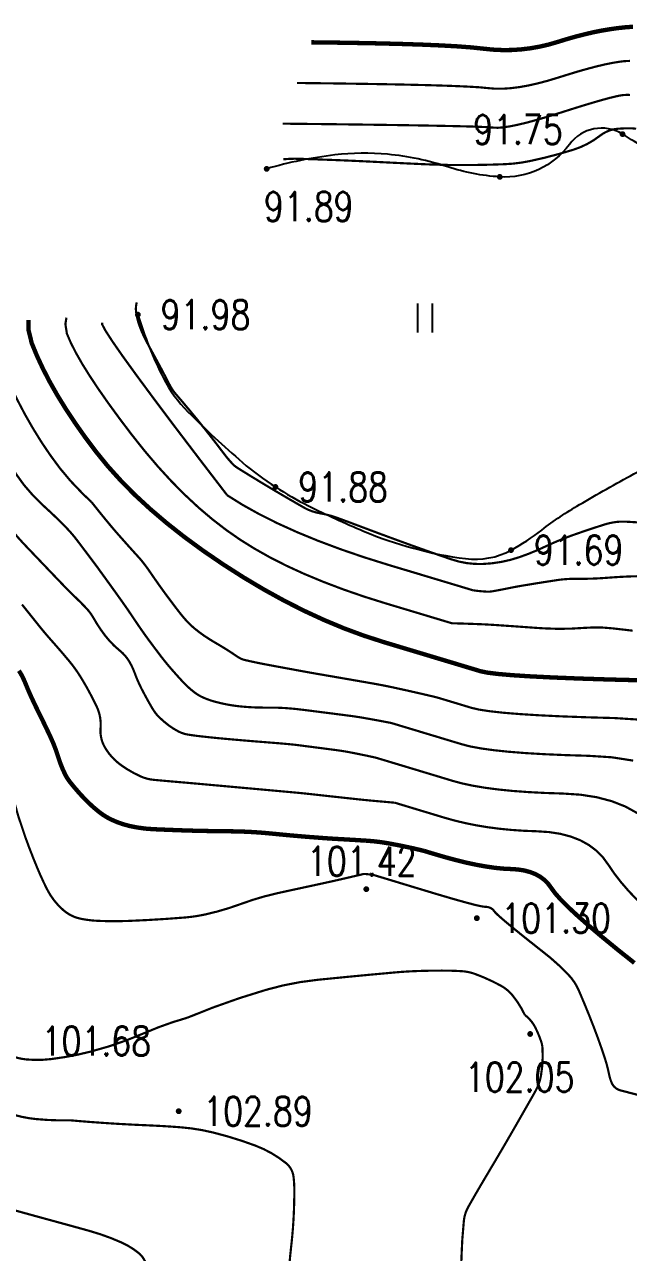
# Model space of a CAD drawing. Extents: x 532522 to 2902776, y -101917278 to 111238625.
# Drawn here: x 1090826 to 1111588, y 3181085 to 3223276 of the extents above; entities that cross this region are included whole.
import ezdxf
from ezdxf.enums import TextEntityAlignment as Align

# ---------------------------------------------------------------- set-up
doc = ezdxf.new("R2010")
doc.units = 0
doc.header["$LTSCALE"] = 1000
doc.header["$MEASUREMENT"] = 0
doc.layers.get('0').update_dxf_attribs({"linetype": 'CONTINUOUS'})
doc.layers.add('Õ÷μØºìÏß', color=20, linetype='CONTINUOUS')
doc.layers.add('新地形图', color=7, linetype='CONTINUOUS')
doc.styles.add('HZ', font='rs', dxfattribs={"width": 0.8, "bigfont": 'hztxt'})
doc.linetypes.add('1161', pattern='A,0,[149,AAA.SHX,S=0.1,R=0,X=0,Y=0],-1.6', length=1.6)

# ---------------------------------------------------------------- blocks, each defined once
blk = doc.blocks.new('GC121')
for p, q in [((-0.5, -0.642), (-0.5, 1.358)), ((-0.5, -0.642), (-0.5, 0.858)), ((0.5, -0.642), (0.5, 1.358))]:
    blk.add_line(p, q)
blk = doc.blocks.new('GC200')
at = {"linetype": 'Continuous', "const_width": 0.2, "flags": 128}
blk.add_lwpolyline([(-0.1, 0, 1), (0.1, 0, 1)], format="xyb", close=True, dxfattribs=at)
blk = doc.blocks.new('A$C22E77CCE')
at = {"layer": '新地形图', "color": 53, "linetype": 'Continuous'}
for points, const_width, elevation in [([(228702, 596877), (229796, 596863), (230789, 596845), (231680, 596824), (232469, 596799), (233156, 596770), (233741, 596737), (234224, 596700), (234605, 596660), (234934, 596626), (235261, 596611), (235586, 596613), (235909, 596633), (236230, 596672), (236548, 596728), (236865, 596801), (237180, 596893), (237491, 596989), (237796, 597076), (238095, 597152), (238387, 597220), (238673, 597277), (238954, 597325), (239228, 597364), (239496, 597393), (239759, 597412)], 150, 95000), ([(228209, 595480), (229549, 595464), (230742, 595446), (231786, 595427), (232682, 595406), (233429, 595383), (234028, 595358), (234479, 595332), (234782, 595303), (235020, 595283), (235277, 595282), (235553, 595301), (235848, 595337), (236162, 595393), (236495, 595468), (236847, 595562), (237219, 595675), (237587, 595790), (237930, 595893), (238249, 595982), (238542, 596058), (238810, 596121), (239054, 596170), (239272, 596206), (239466, 596230), (239660, 596239)], 75, 94000), ([(227716, 594082), (229302, 594065), (230694, 594047), (231892, 594030), (232894, 594013), (233703, 593996), (234316, 593980), (234735, 593963), (234959, 593947), (235106, 593940), (235293, 593954), (235520, 593988), (235787, 594042), (236095, 594115), (236442, 594209), (236829, 594323), (237257, 594456), (237683, 594591), (238064, 594710), (238403, 594811), (238697, 594896), (238947, 594964), (239154, 595015), (239316, 595049), (239435, 595066), (239540, 595071), (239658, 595069)], 75, 93000), ([(219529, 580920), (219144, 581296), (218823, 581666), (218558, 582033), (218292, 582445), (218025, 582904), (217756, 583410), (217486, 583961), (217215, 584559), (216943, 585202), (216670, 585892), (216443, 586595), (216308, 587278), (216266, 587939), (216270, 587988)], 75, 97000), ([(221140, 581086), (220863, 581346), (220424, 581805), (220060, 582240), (219741, 582672), (219435, 583123), (219143, 583593), (218863, 584080), (218597, 584587), (218345, 585111), (218106, 585655), (217880, 586216), (217711, 586795), (217643, 587388), (217661, 587725)], 75, 96000), ([(240019, 574955), (238870, 574985), (237854, 575018), (236969, 575054), (236215, 575092), (235593, 575132), (235103, 575175), (234745, 575220), (234518, 575267), (234324, 575326), (234067, 575403), (233746, 575500), (233361, 575616), (232912, 575751), (232399, 575905), (231822, 576078), (231181, 576271), (230507, 576489), (229828, 576740), (229144, 577025), (228457, 577342), (227766, 577692), (227071, 578075), (226371, 578491), (225668, 578940), (224982, 579408), (224336, 579881), (223730, 580358), (223164, 580840), (222637, 581326), (222151, 581818), (221704, 582313), (221297, 582814), (220923, 583312), (220578, 583801), (220260, 584281), (219970, 584751), (219708, 585212), (219474, 585664), (219268, 586107), (219089, 586541), (218979, 586994), (218978, 587334)], 150, 95000), ([(233530, 576916), (233233, 577006), (232663, 577177), (232010, 577373), (231273, 577594), (230514, 577832), (229793, 578081), (229108, 578341), (228461, 578610), (227851, 578890), (227278, 579181), (226743, 579482), (226245, 579793), (225768, 580126), (225294, 580492), (224824, 580891), (224359, 581324), (223896, 581790), (223438, 582289), (222984, 582822), (222533, 583388), (222106, 583952), (221721, 584479), (221378, 584969), (221078, 585422), (220819, 585838), (220604, 586217), (220430, 586560), (220299, 586865), (220247, 587194), (220282, 587420)], 75, 94000), ([(221510, 587246), (221508, 587189), (221624, 586971), (221860, 586605), (222217, 586092), (222695, 585431), (223293, 584623), (224011, 583667), (224850, 582564), (225810, 581313)], 75, 93000), ([(234256, 578049), (234077, 578103), (233553, 578261), (232926, 578449), (232197, 578668), (231365, 578917), (230506, 579186), (229694, 579464), (228929, 579751), (228211, 580046), (227540, 580350), (226916, 580662), (226340, 580983), (225810, 581313)], 75, 93000), ([(240109, 573595), (239126, 573658), (238155, 573685), (237286, 573717), (236518, 573754), (235852, 573796), (235287, 573842), (234823, 573894), (234461, 573950), (234201, 574011), (233969, 574081), (233692, 574165), (233370, 574262), (233003, 574372)], 75, 96000), ([(239765, 572196), (239031, 572310), (238233, 572361), (237440, 572385), (236718, 572416), (236068, 572454), (235488, 572500), (234980, 572553), (234544, 572613), (234178, 572680), (233884, 572755), (233613, 572837), (233316, 572926), (232994, 573024), (232646, 573128), (232272, 573241), (231873, 573361), (231448, 573489)], 75, 97000), ([(239919, 570385), (239500, 570617), (239032, 570801), (238517, 570937), (237953, 571025), (237341, 571065), (236725, 571085), (236151, 571115), (235617, 571154), (235125, 571204), (234674, 571263), (234264, 571332), (233895, 571410), (233567, 571498), (233257, 571592), (232940, 571688), (232617, 571785), (232288, 571885), (231952, 571986), (231609, 572089), (231261, 572194), (230906, 572300)], 75, 98000), ([(231569, 570750), (231632, 570731), (231930, 570641), (232241, 570547), (232565, 570449), (232901, 570348), (233251, 570242), (233612, 570140), (233984, 570051), (234367, 569973), (234761, 569908), (235167, 569855), (235583, 569814), (236010, 569785), (236448, 569768), (236875, 569740), (237268, 569679), (237628, 569584), (237953, 569456), (238246, 569294), (238504, 569098), (238729, 568869), (238920, 568606), (239114, 568320), (239345, 568022), (239614, 567711), (239922, 567389)], 75, 99000), ([(232576, 569094), (232934, 568985), (233329, 568870), (233704, 568770), (234061, 568683), (234398, 568612), (234716, 568555), (235015, 568512), (235295, 568484), (235555, 568471), (235797, 568456), (236019, 568421), (236223, 568367), (236407, 568295), (236572, 568203), (236719, 568092), (236846, 567962), (236954, 567814), (237085, 567635), (237280, 567415), (237540, 567155), (237865, 566854), (238253, 566513), (238707, 566130), (239224, 565707), (239807, 565243)], 150, 100000), ([(230820, 568273), (230991, 568221), (231214, 568154), (231488, 568071), (231813, 567972), (232190, 567858), (232617, 567729), (233045, 567600), (233425, 567488), (233754, 567394), (234035, 567316), (234266, 567255), (234447, 567211), (234580, 567184), (234663, 567174), (234719, 567171), (234771, 567163), (234818, 567150), (234861, 567133), (234899, 567112), (234933, 567086), (234963, 567056), (234988, 567022), (235033, 566969), (235121, 566884), (235254, 566766), (235430, 566617), (235649, 566436), (235913, 566222), (236220, 565977), (236571, 565699)], 75, 101000)]:
    blk.add_lwpolyline(points, dxfattribs=dict(at, const_width=const_width, elevation=elevation))
at = {"layer": '新地形图', "color": 53, "linetype": '1161', "flags": 128}
for points in [[(274160, 561835, 0.007679), (273326, 563702, 0.01489), (272853, 564644, 0.001316), (271538, 567062, 0.005258), (271201, 567663, 0.014678), (270185, 569318, 0.015904), (269155, 570785, 0.025955), (267854, 572343, 0.024949), (266343, 573818, 0.004413), (264703, 575241, 0.005369), (263332, 576384, 0.005885), (261823, 577585, -0.008853), (260825, 578390, -0.010489), (259937, 579164, -0.009699), (259011, 580040, -0.010262), (258265, 580804, -0.007974), (257341, 581822, -0.016731), (256668, 582642, 0.015059), (255922, 583556, 0.016919), (255150, 584388, 0.016049), (254280, 585210, 0.022304), (253188, 586093, 0.021852), (251998, 586893, 0.005603), (250793, 587610, 0.01406), (250302, 587877, 0.000144), (249321, 588374, 0.000354), (248920, 588577, 0.000004), (246846, 589624, -0.000001), (244771, 590671, -0.000025), (242438, 591849, -0.003696), (242422, 591857, -0.017627), (242421, 591857, -0.000018), (240917, 592785, -0.000295), (240233, 593208, 0.000242), (239400, 593723, 0.390154), (237572, 593369, -0.254309), (235180, 592253, -0.064248), (233390, 592596, 0.055476), (231325, 593030, 0.054099), (229507, 593008, 0.041151), (227167, 592529)], [(222738, 587519, 0.046776), (223614, 585342, 0.076932), (224458, 584185, 0.019464), (226331, 582444, 0.035155), (227468, 581599, 0.02625), (228600, 580955, 0.016375), (230495, 580083, 0.067629), (234006, 579136, 0.158081), (235566, 579428, 0.040081), (236625, 580119, -0.032507), (237916, 580991, -0.007936), (239793, 582048, -0.017581), (240664, 582482, -0.064753), (241427, 582716, -0.040311), (242701, 582827, -0.089386), (244062, 582592, -0.184719), (244579, 582143, -0.03332), (244990, 581232, 0.020655), (245615, 579748, 0.003775), (246569, 577760, 0.100595), (246620, 577694, 0.001407), (246790, 577547, 0.000059), (250851, 574064, 0.00021), (254896, 570598, -0.004106), (255101, 570419, -0.014521), (255499, 570045, 0.001379), (259583, 566007, 0.000089), (259882, 565712, 0.000008), (263236, 562417, 0.0157), (265610, 560226, 0.009766), (269600, 556904)]]:
    blk.add_lwpolyline(points, format="xyb", dxfattribs=at)
at = {"layer": '新地形图', "color": 53, "linetype": 'Continuous', "const_width": 75}
for points, elevation in [([(239868, 593907, 0.034236), (239635, 593923, 0.020065), (239237, 593907, 0.147074), (238627, 593669, -0.09087), (237702, 593184, -0.023631), (236213, 592796, -0.04192), (235352, 592689, -0.009947), (233869, 592660, -0.011345), (232569, 592689, -0.001262), (231091, 592760, 0.001669), (229973, 592813, 0.001689), (229378, 592837, 0.000933), (228303, 592875, 0.032049), (227734, 592857, 0.02477)], 92000), ([(222701, 587941, 0.100514), (222676, 587622, 0.054366), (222784, 587163, 0.039608), (223047, 586572, 0.001068), (223264, 586175, -0.001499), (223418, 585892, -0.006449), (223795, 585174, 0.021785), (223913, 584965, 0.038813), (224035, 584800, -0.00688), (224779, 583915, -0.010243), (225700, 582739, 0.031541), (226015, 582370, 0.060292), (226148, 582263, 0.00659), (227479, 581453, 0.003611), (228438, 580896, 0.023271), (228591, 580818, 0.065278), (229000, 580694, -0.045955), (229585, 580540, -0.002756), (230169, 580324, 0.001431), (231294, 579904, 0.002808), (232505, 579464, 0.003371), (233519, 579110, 0.091051), (234582, 578952, 0.074852), (235864, 579190, 0.028307), (236744, 579551, -0.026223), (237692, 579944, -0.009179), (238770, 580305, -0.032477), (239083, 580381, -0.055852), (239504, 580407, -0.019379), (240712, 580302, -0.01396)], 92000), ([(230515, 568303, -0.004471), (230820, 568273)], 101000), ([(218298, 562093, 0.087638), (218901, 561928, 0.053487), (219754, 561940, 0.032785), (221119, 562198, 0.0401), (222976, 562840, -0.035039), (224437, 563361, -0.025126)], 102000), ([(236040, 563458, -0.115397), (236405, 563019, -0.033017), (236602, 562547, -0.069149), (236649, 562306, -0.055077), (236599, 561389, -0.086849), (236404, 560836, -0.001911), (236180, 560441, -0.000771), (235620, 559464, -0.004165), (234738, 557963, 0.005719), (234100, 556867, 0.104007), (233945, 556381, 0.027445), (233855, 554466, 0.071027), (234015, 553404, 0.050665), (234590, 552017)], 102000), ([(220428, 559835, 0.004955), (221522, 559749, 0.007199), (223077, 559664, -0.009744), (224226, 559595, -0.040596), (225317, 559419, -0.029327), (226778, 558967, -0.081035), (227834, 558362, -0.193767), (228089, 557903, -0.030813), (228117, 557436, -0.014285), (228089, 556429, -0.014843), (228007, 555486, 0.014871), (227925, 554546, 0.072609), (227971, 554019, 0.036297), (228288, 553014)], 103000), ([(216446, 557319, 0.001122), (218689, 556692, 0.001047), (219895, 556361, -0.001089), (221054, 556042, -0.037707), (222181, 555636, -0.065684), (222768, 555274, -0.088548), (222934, 555082, -0.01776), (223536, 553975, -0.046191), (223908, 553018, -0.038338), (224156, 551807)], 104000)]:
    blk.add_lwpolyline(points, format="xyb", dxfattribs=dict(at, elevation=elevation))
at = {"layer": '新地形图', "color": 53, "linetype": 'Continuous', "flags": 128}
for points in [[(221140, 581086, 75, 75, 0.005088), (221731, 580355, 75, 75, 0.008458), (222099, 579925, 75, 75, 0.003861), (222756, 579193, 75, 75, -0.016773), (222903, 579021, 75, 75, -0.019196), (223153, 578682, 75, 75, 0.009212), (223658, 577965, 75, 75, 0.005163), (224068, 577418, 75, 75, 0.009013), (224312, 577111, 75, 75, 0.046826), (224677, 576744, 75, 75, 0.036441), (225217, 576357, 75, 75, 0.004185), (225462, 576210, 75, 75, -0.003975), (225720, 576055, 75, 75, -0.015245), (226102, 575806, 75, 75, 0.034853), (226273, 575703, 75, 75, 0.05971), (226406, 575655, 75, 75, 0.011394), (227128, 575502, 75, 75, 0.000594), (228013, 575338, 75, 75, 0.001112), (228486, 575251, 75, 75, 0.002048), (228973, 575165, 75, 75, -0.000547), (230799, 574849, 75, 75, -0.010138), (231533, 574706, 75, 75, -0.005023), (233003, 574372, 75, 75, 0)], [(218502, 579998, 75, 75, 0.014869), (218893, 579564, 75, 75, 0.000352), (220001, 578404, 75, 75, 0.002036), (220194, 578204, 75, 75, 0.007988), (220624, 577776, 75, 75, -0.010142), (220962, 577436, 75, 75, -0.063038), (221210, 577101, 75, 75, 0.035858), (221613, 576491, 75, 75, 0.059929), (222118, 575974, 75, 75, -0.08857), (222441, 575604, 75, 75, -0.048672), (222625, 575216, 75, 75, 0.033529), (222875, 574645, 75, 75, 0.00981), (223191, 574067, 75, 75, 0.02486), (223332, 573847, 75, 75, 0.041743), (223437, 573723, 75, 75, 0.021101), (223674, 573505, 75, 75, 0.054663), (224126, 573201, 75, 75, 0.082313), (224472, 573088, 75, 75, 0.010789), (224931, 573027, 75, 75, 0.005468), (225840, 572936, 75, 75, 0.003166), (227335, 572812, 75, 75, -0.006323), (228083, 572746, 75, 75, -0.006522), (228223, 572730, 75, 75, -0.000683), (229565, 572556, 75, 75, -0.014532), (230014, 572484, 75, 75, -0.007262), (230906, 572300, 75, 75, 0)], [(219529, 580920, 75, 75, -0.018133), (220271, 580206, 75, 75, -0.030836), (220665, 579746, 75, 75, -0.000453), (221306, 578894, 75, 75, -0.004026), (221377, 578797, 75, 75, -0.00105), (222036, 577885, 75, 75, -0.002733), (222286, 577533, 75, 75, -0.006292), (222553, 577143, 75, 75, 0.005138), (222879, 576664, 75, 75, 0.007215), (223127, 576319, 75, 75, 0.004344), (223551, 575755, 75, 75, 0.013689), (223830, 575412, 75, 75, 0.009294), (224263, 574926, 75, 75, 0.021799), (224475, 574715, 75, 75, 0.022566), (224698, 574530, 75, 75, 0.057378), (224975, 574367, 75, 75, 0.040006), (225409, 574214, 75, 75, 0.019579), (225846, 574117, 75, 75, 0.019999), (226279, 574056, 75, 75, 0.028533), (227200, 574017, 75, 75, -0.029259), (228098, 573977, 75, 75, -0.005405), (228424, 573940, 75, 75, -0.00112), (229995, 573740, 75, 75, -0.010694), (230469, 573669, 75, 75, -0.005143), (231448, 573489, 75, 75, 0)], [(217277, 579391, 75, 75, 0.000079), (218237, 578204, 75, 75, -0.000346)], [(218755, 577559, 75, 75, 0.000662), (219355, 576810, 75, 75, 0.013344), (219737, 576358, 75, 75, -0.008231), (220365, 575631, 75, 75, -0.037628), (220793, 575034, 75, 75, -0.024967), (221320, 574060, 75, 75, -0.133769), (221456, 573311, 75, 75, 0.152716), (221601, 572657, 75, 75, 0.054499), (221844, 572323, 75, 75, 0.052865), (222162, 572040, 75, 75, 0.049737), (222834, 571653, 75, 75, 0.083014), (223285, 571535, 75, 75, 0.001559), (224164, 571457, 75, 75, -0.001328), (225195, 571366, 75, 75, -0.000051), (228109, 571102, 75, 75, -0.000857), (228283, 571086, 75, 75, -0.004013), (228601, 571053, 75, 75, 0.000725), (230361, 570861, 75, 75, 0.00379), (230692, 570828, 75, 75, 0.001433), (231569, 570750, 75, 75, 0)], [(234256, 578049, 75, 75, 0.023469), (234728, 578002, 75, 75, 0.056981), (234923, 578013, 75, 75, 0.007449), (235498, 578123, 75, 75, -0.009505), (235948, 578207, 75, 75, -0.003957), (237143, 578397, 75, 75, -0.017406), (237417, 578429, 75, 75, -0.023628), (237878, 578444, 75, 75, 0.016874), (238525, 578456, 75, 75, 0.005236), (238921, 578482, 75, 75, -0.004478), (239384, 578512, 75, 75, -0.014033), (240153, 578533, 75, 75, -0.042231)], [(218236, 571803, 75, 75, 0.035275), (218876, 569547, 75, 75, 0.011984), (219285, 568497, 75, 75, 0.017287), (219610, 567787, 75, 75, 0.097337), (220171, 567062, 75, 75, 0.13137), (220784, 566760, 75, 75, 0.037676), (221360, 566690, 75, 75, 0.021004), (222399, 566687, 75, 75, 0.01112), (224375, 566807, 75, 75, 0.032735), (225041, 566907, 75, 75, 0.03564), (226277, 567269, 75, 75, -0.034996), (227536, 567640, 75, 75, -0.001057), (228177, 567780, 75, 75, 0.000648), (229224, 568007, 75, 75, 0.002625), (229640, 568100, 75, 75, 0.001246), (230515, 568303, 75, 75, 0)], [(233530, 576916, 75, 75, -0.003335), (234517, 576883, 75, 75, -0.006618), (235013, 576856, 75, 75, -0.001682), (236181, 576775, 75, 75, 0.003772), (236701, 576740, 75, 75, 0.034847), (238070, 576756, 75, 75, -0.048332), (239058, 576740, 75, 75, -0.001187), (239750, 576660, 75, 75, 0.001001)], [(236571, 565699, 75, 75, -0.042448), (237544, 564833, 75, 75, -0.087712), (237894, 564304, 75, 75, -0.010372), (238421, 563015, 75, 75, -0.012986), (238793, 561967, 75, 75, -0.030319), (238941, 561398, 75, 75, 0.059159), (239034, 561110, 75, 75, 0.218015), (239315, 560869, 75, 75, 0.03944), (241231, 560475, 75, 75, 0.008612), (242208, 560370, 75, 75, -0.006909), (243427, 560244, 75, 75, -0.023737), (244592, 560050, 75, 75, -0.015429), (246353, 559614, 75, 75, 0)], [(236040, 563458, 75, 75, 0.063046), (235616, 564132, 75, 75, 0.096589), (235213, 564465, 75, 75, 0.035899), (234333, 564864, 75, 75, 0.074004), (233873, 564961, 75, 75, 0.014756), (233193, 564981, 75, 75, 0.01046), (232234, 564961, 75, 75, 0.011855), (231579, 564918, 75, 75, 0.002902), (228908, 564663, 75, 75, 0.045682), (227154, 564322, 75, 75, 0.028295), (224437, 563361, 75, 75, 0)]]:
    blk.add_lwpolyline(points, format="xyseb", dxfattribs=at)
for points, const_width in [([(218648, 575285, -0.038039), (218778, 575061, -0.017643), (218895, 574797, 0.012279), (219059, 574415, 0.007485), (219343, 573820, -0.005506), (219733, 573012, -0.035394), (220002, 572314, 0.041398), (220239, 571720, 0.052152), (220405, 571460, 0.021951), (220885, 570906, 0.03631), (221407, 570430, 0.053872), (221812, 570176, 0.056324), (222450, 569951, 0.045814), (223273, 569839, 0.001964), (224260, 569800, 0.00331), (224846, 569783, 0.003373), (225902, 569767, -0.007284), (226391, 569755, -0.01597), (227322, 569690, 0.008031), (229172, 569531, 0.003488), (229576, 569505, -0.001407), (230577, 569446, -0.028268), (231333, 569357, -0.016933), (232576, 569094)], 150), ([(213631, 567789, -0.01411), (213809, 566765, -0.021851), (213875, 566097, -0.013388), (213904, 565109, 0.027843), (213932, 564635, 0.039902), (214030, 564134, 0.021328), (214326, 563228, 0.034569), (214649, 562518, 0.035534), (215058, 561878, 0.055989), (215510, 561392, 0.041204), (216240, 560865, 0.046289), (216883, 560553, 0.019489), (218492, 560021, 0.046241), (219237, 559879, 0.029363), (220428, 559835)], 75)]:
    blk.add_lwpolyline(points, format="xyb", dxfattribs=dict(at, const_width=const_width))
at = {"layer": '新地形图', "color": 53, "linetype": 'Continuous', "xscale": 500, "yscale": 500, "zscale": 1000}
for name, p in [('GC200', (239400, 593723, 91845)), ('GC200', (227167, 592529, 91888)), ('GC200', (235180, 592253, 91751)), ('GC121', (232615, 587228)), ('GC200', (222738, 587519, 91983)), ('GC200', (227468, 581599, 91881)), ('GC200', (235566, 579428, 91689)), ('GC200', (230591, 567779, 101417)), ('GC200', (234392, 566782, 101303)), ('GC200', (236225, 562803, 102045)), ('GC200', (224142, 560148, 102889))]:
    blk.add_blockref(name, p, dxfattribs=at)
at = {"layer": '新地形图', "color": 53, "linetype": 'Continuous', "style": 'HZ', "width": 0.8}
for s, p in [('91.75', (235806, 593880)), ('91.89', (228612, 591234)), ('91.98', (225063, 587519)), ('91.88', (229793, 581599)), ('91.69', (237891, 579428)), ('101.42', (230435, 568738)), ('101.30', (237117, 566782)), ('101.68', (221312, 562559)), ('102.05', (235863, 561320)), ('102.89', (226867, 560148))]:
    blk.add_text(s, height=1000, dxfattribs=at).set_placement(p, align=Align.MIDDLE)

msp = doc.modelspace()

# ---------------------------------------------------------------- block references
at = {"layer": 'Õ÷μØºìÏß', "color": 1, "linetype": 'Continuous'}
msp.add_blockref('A$C22E77CCE', (871984, 2625789), dxfattribs=at)

doc.saveas('drawing.dxf')
